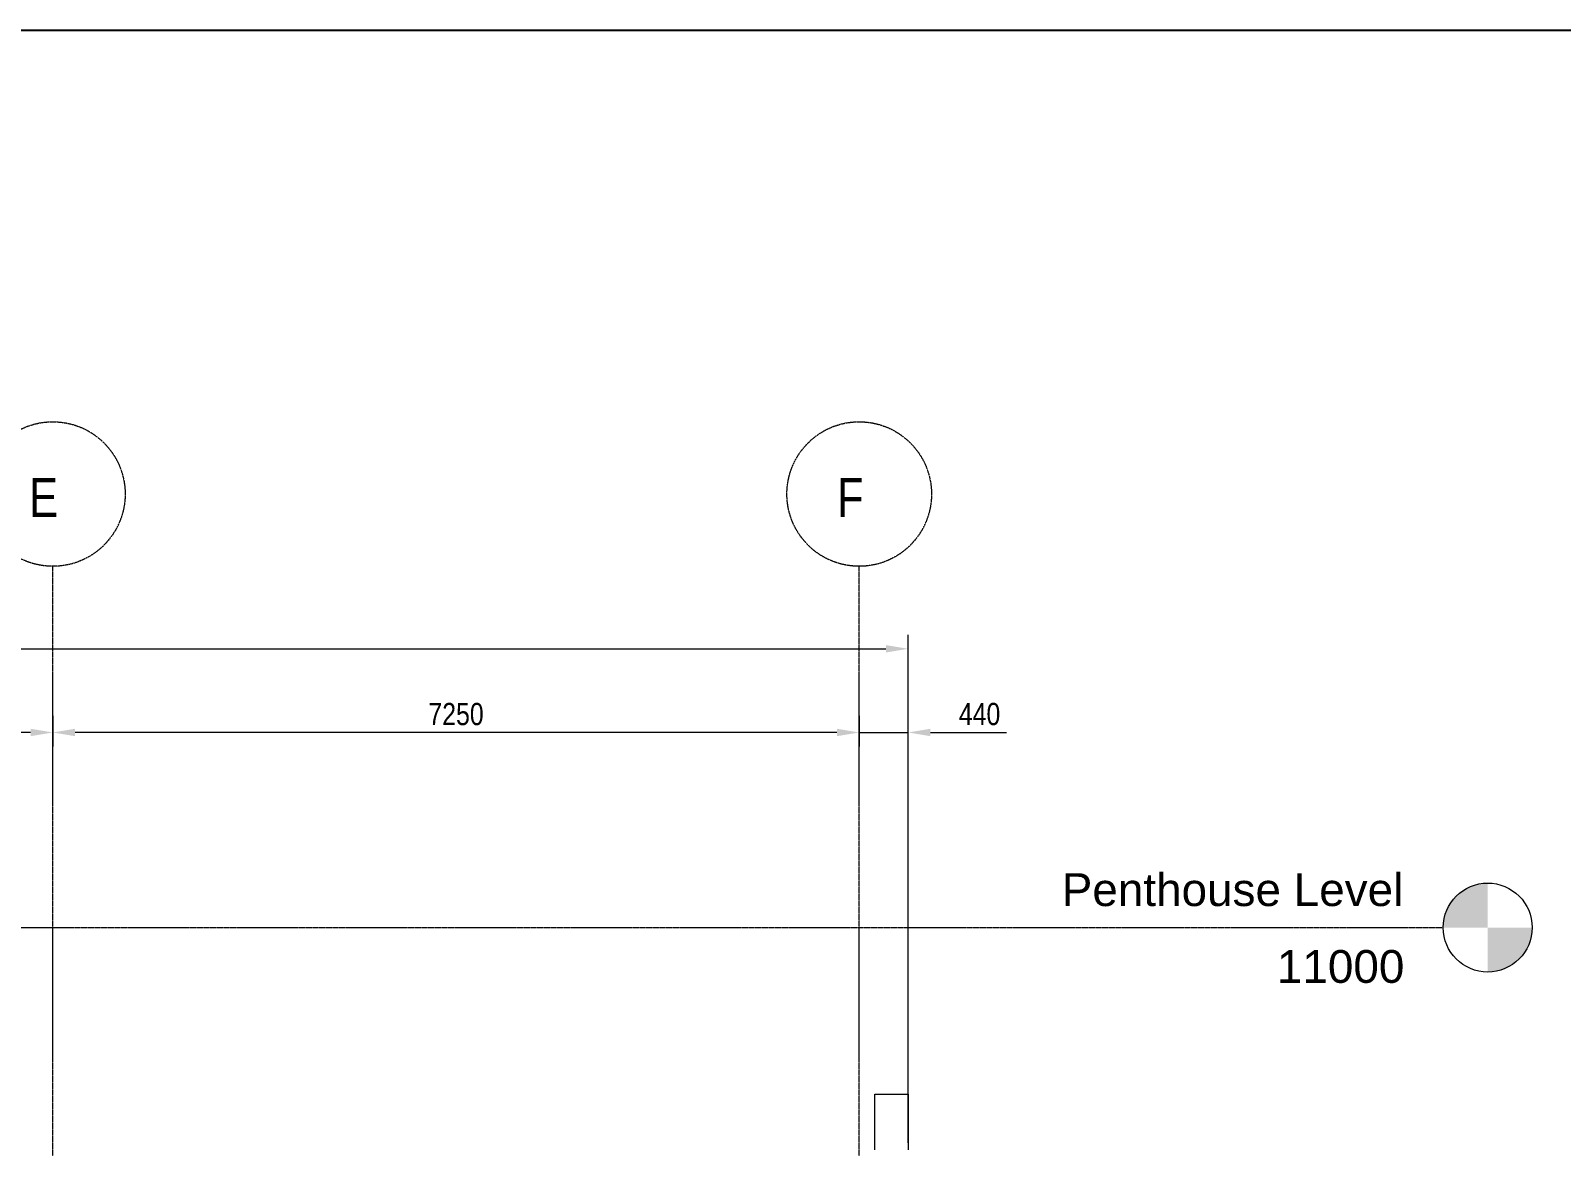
# Model space of a CAD drawing. Header units: millimetres. Extents: x -31954 to 493870, y 99509 to 604061.
# Drawn here: x 414957 to 428720, y 131149 to 141187 of the extents above; entities that cross this region are included whole.
import ezdxf

# ---------------------------------------------------------------- set-up
doc = ezdxf.new("R2010")
doc.units = ezdxf.units.MM
doc.header["$LTSCALE"] = 10
doc.linetypes.add('Center', pattern=[2, 1.25, -0.25, 0.25, -0.25])
for name, color, linetype, lineweight in [('A-ANNOTATIONS', 1, 'Continuous', 9), ('A-FLOR-LEVL', 6, 'Continuous', 9), ('A-WALL', 2, 'Continuous', 18), ('S-GRID', 6, 'Center', 9)]:
    doc.layers.add(name, color=color, linetype=linetype, lineweight=lineweight)
doc.styles.add('001 Title Text', font='arial.ttf', dxfattribs={"width": 0.8, "height": 3.5})
doc.styles.add('Dimension Text', font='arial.ttf', dxfattribs={"width": 0.8})
doc.styles.get("Standard").update_dxf_attribs({"font": 'arial.ttf', "width": 0.8})

msp = doc.modelspace()

# ---------------------------------------------------------------- hatches: boundary and pattern name
at = {"layer": 'A-FLOR-LEVL'}
h = msp.add_hatch(color=256, dxfattribs=at)
edge = h.paths.add_edge_path(flags=0)
edge.add_line((428057.2, 133118), (427657.2, 133118))
edge.add_arc((428057.2, 133118), 400, 90, 180, ccw=False)
edge.add_line((428057.2, 133518), (428057.2, 133118))
h = msp.add_hatch(color=256, dxfattribs=at)
edge = h.paths.add_edge_path(flags=0)
edge.add_line((428057.2, 132718), (428057.2, 133118))
edge.add_line((428057.2, 133118), (428457.2, 133118))
edge.add_arc((428057.2, 133118), 400, 270, 360, ccw=False)

# ---------------------------------------------------------------- linework, layer by layer
at = {"layer": 'A-ANNOTATIONS'}
for p, q in [((422846.8, 131180.5), (422846.8, 135750.6)), ((384046.8, 135625.6), (422646.8, 135625.6)), ((415156.8, 135022.5), (415156.8, 134747.9)), ((415156.8, 135022.5), (415156.8, 134747.9)), ((422406.8, 135022.5), (422406.8, 134747.9)), ((422406.8, 135022.5), (422406.8, 134747.9)), ((422846.8, 131180.5), (422846.8, 134997.9)), ((414956.8, 134872.9), (408106.8, 134872.9)), ((422206.8, 134872.9), (415356.8, 134872.9)), ((422206.8, 134872.9), (422006.8, 134872.9)), ((422406.8, 134872.9), (422846.8, 134872.9)), ((423046.8, 134872.9), (423731.2, 134872.9))]:
    msp.add_line(p, q, dxfattribs=at)
for points in [[(422646.8, 135658.9), (422646.8, 135592.3), (422846.8, 135625.6)], [(414956.8, 134906.2), (414956.8, 134839.6), (415156.8, 134872.9)], [(415356.8, 134906.2), (415356.8, 134839.6), (415156.8, 134872.9)], [(422206.8, 134906.2), (422206.8, 134839.6), (422406.8, 134872.9)], [(422206.8, 134906.2), (422206.8, 134839.6), (422406.8, 134872.9)], [(423046.8, 134906.2), (423046.8, 134839.6), (422846.8, 134872.9)]]:
    msp.add_solid(points, dxfattribs=at)
at = {"layer": 'A-FLOR-LEVL', "linetype": 'Center'}
msp.add_line((380371.9, 133118), (427657.2, 133118), dxfattribs=at)
at = {"layer": 'A-FLOR-LEVL'}
msp.add_circle((428057.2, 133118), 400, dxfattribs=at)
at = {"layer": 'A-WALL'}
for p, q in [((422546.8, 131118), (422546.8, 131618)), ((422546.8, 131618), (422846.8, 131618)), ((422846.8, 131618), (422846.8, 131118))]:
    msp.add_line(p, q, dxfattribs=at)
at = {"layer": 'Defpoints'}
msp.add_lwpolyline([(109289.5, 109446.5), (439620.4, 109446.5), (439620.4, 141187.1), (109289.5, 141187.1)], close=True, dxfattribs=at)
at = {"layer": 'S-GRID'}
for p, q in [((415156.8, 118568), (415156.8, 136368)), ((422406.8, 118568), (422406.8, 136368))]:
    msp.add_line(p, q, dxfattribs=at)
for centre in [(415156.8, 137018), (422406.8, 137018)]:
    msp.add_circle(centre, 650, dxfattribs=at)

# ---------------------------------------------------------------- texts
at = {"layer": 'A-ANNOTATIONS', "char_height": 200, "attachment_point": 5, "style": 'Dimension Text'}
for s, insert in [('7250', (418781.8, 135037.5)), ('440', (423489, 135037.5))]:
    msp.add_mtext(s, dxfattribs=dict(at, insert=insert))
at = {"layer": 'A-FLOR-LEVL'}
for s, p in [('Penthouse Level', (424228, 133311.5)), ('11000', (426162.2, 132620.3))]:
    msp.add_text(s, height=295.06, dxfattribs=at).set_placement(p)
at = {"layer": 'S-GRID', "style": '001 Title Text', "width": 0.8}
for s, p in [('E', (414942.7, 136811.2)), ('F', (422206.7, 136811.2))]:
    msp.add_text(s, height=350, dxfattribs=at).set_placement(p)

doc.saveas('drawing.dxf')
